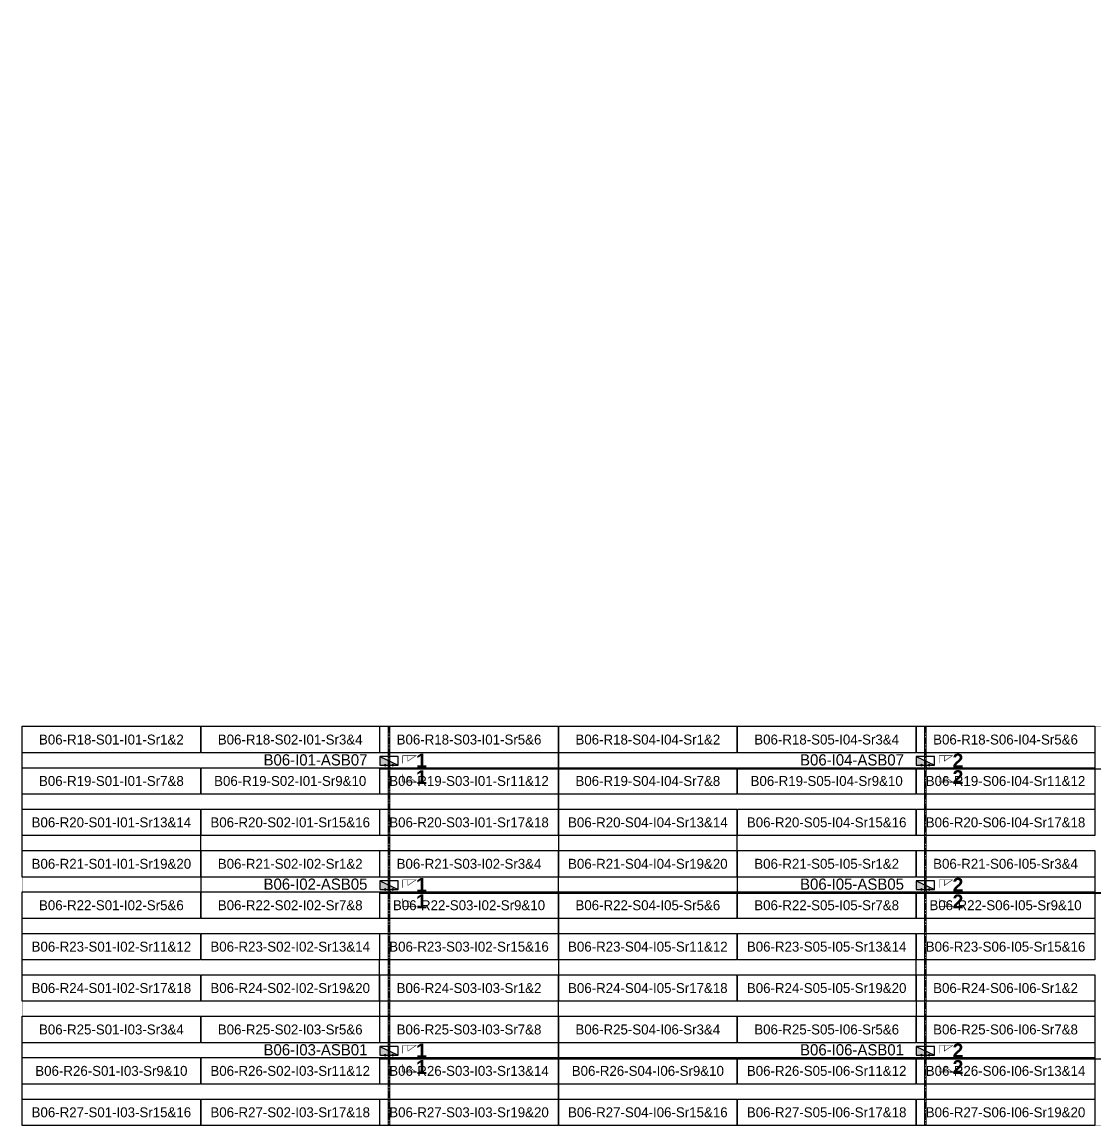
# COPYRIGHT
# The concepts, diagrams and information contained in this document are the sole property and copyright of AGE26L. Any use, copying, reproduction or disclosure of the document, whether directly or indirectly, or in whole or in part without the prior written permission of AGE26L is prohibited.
# Model space of a CAD drawing. Header units: metres. Extents: x 530797 to 531186, y 2675944 to 2676144.
# Drawn here: x 530797.1 to 530991.4, y 2675944.2 to 2676144.1 of the extents above; entities that cross this region are included whole.
import ezdxf
from ezdxf.enums import TextEntityAlignment as Align

# ---------------------------------------------------------------- set-up
doc = ezdxf.new("R2010")
doc.units = ezdxf.units.M
doc.linetypes.add('CENTER', pattern=[2, 1.25, -0.25, 0.25, -0.25])
doc.layers.add('Boundary-12.5 MW Block', color=6, linetype='Continuous', lineweight=9)
doc.layers.add('PILE', color=1, linetype='Continuous', lineweight=15)
for name, color, linetype in [('DC Trench BL-06', 40, 'Continuous'), ('E-Inverter Grouping', 2, 'Continuous'), ('Inverter Block-06', 7, 'Continuous'), ('LT Cable(AG) INV to LT Panel BL-06', 2, 'Continuous'), ('Messenger Wire Block-06 (Master Path)', 30, 'Continuous'), ('Messenger Wire Block-06 (MW Path)', 191, 'Continuous'), ('MMS Table Block-06', 8, 'Continuous'), ('Plan Line - DC BL-06', 40, 'Continuous'), ('Section Marking BL-06', 2, 'Continuous')]:
    doc.layers.add(name, color=color, linetype=linetype)
doc.styles.add('BoldTextStyle', font='arialbd.ttf')
doc.styles.get("Standard").update_dxf_attribs({"font": 'Adani Regular.ttf'})

# ---------------------------------------------------------------- blocks, each defined once
blk = doc.blocks.new('MMS Table (32.292 x 4.788)')
at = {"color": 0}
blk.add_lwpolyline([(0, -0.002), (0, 4.786), (32.292, 4.786), (32.292, -0.002)], close=True, dxfattribs=at)
at = {"color": 7}
blk.add_attdef('ID1', text='', height=1.8, dxfattribs=at).set_placement((16.146, 2.392), align=Align.MIDDLE_CENTER)
blk = doc.blocks.new('Inverter Block')
h = blk.add_hatch(color=0)
h.dxf.hatch_style = 1
h.paths.add_polyline_path([(-1.46, 2.27), (-1.46, 0.85), (1.46, 0.85)])
at = {"color": 0}
blk.add_lwpolyline([(1.46, 2.27), (-1.46, 2.27), (-1.46, 0.85), (1.46, 0.85)], close=True, dxfattribs=at)
blk.add_lwpolyline([(-1.46, 2.27), (1.46, 0.85)], dxfattribs=at)
at = {"layer": 'PILE'}
for centre in [(-0.61, 0.85), (0.61, 0.85)]:
    blk.add_circle(centre, 0.156, dxfattribs=at)
at = {"color": 7}
blk.add_attdef('ID', (-1.46, 3.01), '', height=1.8, dxfattribs=at)

msp = doc.modelspace()

# ---------------------------------------------------------------- linework, layer by layer
at = {"layer": 'Boundary-12.5 MW Block', "const_width": 0.05}
msp.add_lwpolyline([(530797.14, 2676016.58), (531056.27, 2676016.58), (531056.27, 2676136.58), (531088.66, 2676136.58), (531088.66, 2676144.08), (531185.74, 2676144.08), (531185.74, 2675944.29), (530797.14, 2675944.29)], close=True, dxfattribs=at)
at = {"layer": 'DC Trench BL-06', "color": 40, "const_width": 0.15}
for points in [[(530863.71, 2676016.58), (530863.41, 2676016.58), (530863.41, 2675944.29), (530863.71, 2675944.29)], [(530960.88, 2676016.58), (530960.58, 2676016.58), (530960.58, 2675944.29), (530960.88, 2675944.29)]]:
    msp.add_lwpolyline(points, close=True, dxfattribs=at)
at = {"layer": 'E-Inverter Grouping', "color": 3}
for points in [[(530894.21, 2676016.58), (530894.21, 2675996.79), (530829.43, 2675996.79), (530829.43, 2675989.29), (530797.14, 2675989.29), (530797.14, 2676016.58)], [(530991.39, 2676016.58), (530991.39, 2675996.79), (530926.6, 2675996.79), (530926.6, 2675989.29), (530894.31, 2675989.29), (530894.31, 2676016.58)], [(530894.21, 2675994.08), (530894.21, 2675974.29), (530861.82, 2675974.29), (530861.82, 2675966.79), (530797.14, 2675966.79), (530797.14, 2675986.58), (530829.53, 2675986.58), (530829.53, 2675994.08)], [(530991.39, 2675994.08), (530991.39, 2675974.29), (530959, 2675974.29), (530959, 2675966.79), (530894.31, 2675966.79), (530894.31, 2675986.58), (530926.7, 2675986.58), (530926.7, 2675994.08)], [(530894.21, 2675944.29), (530797.14, 2675944.29), (530797.14, 2675964.08), (530861.92, 2675964.08), (530861.92, 2675971.58), (530894.21, 2675971.58)], [(530991.39, 2675944.29), (530894.31, 2675944.29), (530894.31, 2675964.08), (530959.1, 2675964.08), (530959.1, 2675971.58), (530991.39, 2675971.58)]]:
    msp.add_lwpolyline(points, close=True, dxfattribs=at)
at = {"layer": 'LT Cable(AG) INV to LT Panel BL-06'}
for points in [[(531148.25, 2676015.5), (531143.37, 2676015.5, -0.167954), (531142.82, 2676015.69), (531141.38, 2676016.82, 0.103275), (531141.02, 2676016.89), (531135.11, 2676016.89, -0.414214), (531134.21, 2676017.79), (531134.21, 2676029.29, -0.021393), (531134.22, 2676029.36), (531134.26, 2676029.87, 0.021393), (531134.26, 2676029.95), (531134.26, 2676037.89, 0.414214), (531133.36, 2676038.79), (531120.22, 2676038.79, 0.414214), (531119.32, 2676037.89), (531119.32, 2676009.69, -0.414214), (531118.42, 2676008.79), (530864.46, 2676008.79, -0.414214), (530863.56, 2676009.69), (530863.56, 2676010.23)], [(531148.25, 2676015.52), (531143.38, 2676015.52, -0.167793), (531142.82, 2676015.71), (531141.39, 2676016.84, 0.103275), (531141.03, 2676016.92), (531135.14, 2676016.92, -0.414214), (531134.24, 2676017.82), (531134.24, 2676029.28, -0.021393), (531134.24, 2676029.36), (531134.29, 2676029.87, 0.021393), (531134.29, 2676029.94), (531134.29, 2676037.92, 0.414214), (531133.39, 2676038.82), (531120.2, 2676038.82, 0.414214), (531119.3, 2676037.92), (531119.3, 2676009.72, -0.414214), (531118.4, 2676008.82), (530961.63, 2676008.82, -0.414214), (530960.73, 2676009.72), (530960.73, 2676010.23)], [(531147.2, 2676014.22), (531143.21, 2676014.22, -0.116214), (531142.81, 2676014.31), (531141.3, 2676015.07, 0.042157), (531141.15, 2676015.08), (531135.2, 2676015.08, 0.414214), (531134.3, 2676014.18), (531134.3, 2675995.12, 0.021647), (531134.3, 2675995.04), (531134.35, 2675994.54, -0.021647), (531134.35, 2675994.46), (531134.35, 2675987.28, -0.414214), (531133.45, 2675986.38), (530864.46, 2675986.38, -0.414214), (530863.56, 2675987.28), (530863.56, 2675987.73)], [(531147.2, 2676014.24), (531143.21, 2676014.24, -0.116142), (531142.81, 2676014.34), (531141.3, 2676015.09, 0.042157), (531141.15, 2676015.1), (531135.18, 2676015.1, 0.414214), (531134.28, 2676014.2), (531134.28, 2675995.11, 0.021647), (531134.28, 2675995.04), (531134.32, 2675994.54, -0.021647), (531134.33, 2675994.46), (531134.33, 2675987.3, -0.414214), (531133.43, 2675986.4), (530961.63, 2675986.4, -0.414214), (530960.73, 2675987.3), (530960.73, 2675987.73)]]:
    msp.add_lwpolyline(points, format="xyb", dxfattribs=at)
at = {"layer": 'LT Cable(AG) INV to LT Panel BL-06', "color": 5}
for points in [[(531148.25, 2676013.44), (531144.56, 2676013.44, -0.116506), (531144.16, 2676013.53), (531141.29, 2676014.97, 0.042157), (531141.14, 2676014.98), (531135.3, 2676014.98, 0.414214), (531134.4, 2676014.08), (531134.4, 2675995.12, 0.021647), (531134.4, 2675995.04), (531134.45, 2675994.54, -0.021647), (531134.45, 2675994.47), (531134.45, 2675957.18, -0.414214), (531133.55, 2675956.28), (530864.46, 2675956.28, -0.414214), (530863.56, 2675957.18), (530863.56, 2675957.73)], [(531148.25, 2676013.46), (531144.57, 2676013.46, -0.116433), (531144.17, 2676013.56), (531141.29, 2676014.99, 0.042157), (531141.14, 2676015), (531135.28, 2676015, 0.414214), (531134.38, 2676014.1), (531134.38, 2675995.12, 0.021647), (531134.38, 2675995.04), (531134.42, 2675994.54, -0.021647), (531134.43, 2675994.47), (531134.43, 2675957.2, -0.414214), (531133.53, 2675956.3), (530961.63, 2675956.3, -0.414214), (530960.73, 2675957.2), (530960.73, 2675957.73)]]:
    msp.add_lwpolyline(points, format="xyb", dxfattribs=at)
at = {"layer": 'Messenger Wire Block-06 (Master Path)'}
for points in [[(530861.92, 2676008.88), (531119.23, 2676008.88)], [(530861.92, 2675986.38), (531134.35, 2675986.38)], [(530861.92, 2675956.38), (531134.35, 2675956.38)]]:
    msp.add_lwpolyline(points, dxfattribs=at)
at = {"layer": 'Messenger Wire Block-06 (MW Path)', "const_width": 0.1}
for points in [[(530861.92, 2676008.88), (531119.23, 2676008.88)], [(530861.92, 2675986.38), (531134.35, 2675986.38)], [(530861.92, 2675956.38), (531134.35, 2675956.38)]]:
    msp.add_lwpolyline(points, dxfattribs=at)
at = {"layer": 'Plan Line - DC BL-06', "color": 6, "linetype": 'CENTER'}
for points in [[(530863.56, 2676016.58), (530863.56, 2675944.29)], [(530960.73, 2676016.58), (530960.73, 2675944.29)]]:
    msp.add_lwpolyline(points, dxfattribs=at)
at = {"layer": 'Section Marking BL-06', "color": 94, "lineweight": 35, "true_color": 0x00a500, "const_width": 0.1}
for points in [[(530866.06, 2676009.88), (530866.06, 2676011.27), (530868.46, 2676011.27), (530866.98, 2676010.26), (530866.98, 2676011.27)], [(530963.23, 2676009.88), (530963.23, 2676011.27), (530965.63, 2676011.27), (530964.15, 2676010.26), (530964.15, 2676011.27)], [(530866.06, 2676007.88), (530866.06, 2676006.49), (530868.46, 2676006.49), (530866.98, 2676007.5), (530866.98, 2676006.49)], [(530963.23, 2676007.88), (530963.23, 2676006.49), (530965.63, 2676006.49), (530964.15, 2676007.5), (530964.15, 2676006.49)], [(530866.06, 2675987.38), (530866.06, 2675988.77), (530868.46, 2675988.77), (530866.98, 2675987.76), (530866.98, 2675988.77)], [(530963.23, 2675987.38), (530963.23, 2675988.77), (530965.63, 2675988.77), (530964.15, 2675987.76), (530964.15, 2675988.77)], [(530866.06, 2675985.38), (530866.06, 2675983.99), (530868.46, 2675983.99), (530866.98, 2675985), (530866.98, 2675983.99)], [(530963.23, 2675985.38), (530963.23, 2675983.99), (530965.63, 2675983.99), (530964.15, 2675985), (530964.15, 2675983.99)], [(530866.06, 2675957.38), (530866.06, 2675958.77), (530868.46, 2675958.77), (530866.98, 2675957.76), (530866.98, 2675958.77)], [(530963.23, 2675957.38), (530963.23, 2675958.77), (530965.63, 2675958.77), (530964.15, 2675957.76), (530964.15, 2675958.77)], [(530866.06, 2675955.38), (530866.06, 2675953.99), (530868.46, 2675953.99), (530866.98, 2675955), (530866.98, 2675953.99)], [(530963.23, 2675955.38), (530963.23, 2675953.99), (530965.63, 2675953.99), (530964.15, 2675955), (530964.15, 2675953.99)]]:
    msp.add_lwpolyline(points, dxfattribs=at)

# ---------------------------------------------------------------- block references
at = {"layer": 'Inverter Block-06'}
ref = msp.add_blockref('Inverter Block', (530863.56, 2676008.57), dxfattribs=dict(at, xscale=1.124999999976148, yscale=1.124999999976148, zscale=1.124999999976148))
ref.add_attrib('ID', 'B06-I01-ASB07', (530840.85, 2676009.49), dxfattribs={"layer": '0', "color": 7, "height": 2.025})
ref = msp.add_blockref('Inverter Block', (530960.73, 2676008.57), dxfattribs=dict(at, xscale=1.124999999976148, yscale=1.124999999976148, zscale=1.124999999976148))
ref.add_attrib('ID', 'B06-I04-ASB07', (530938.03, 2676009.49), dxfattribs={"layer": '0', "color": 7, "height": 2.025})
ref = msp.add_blockref('Inverter Block', (530863.56, 2675986.07), dxfattribs=dict(at, xscale=1.124999999976148, yscale=1.124999999976148, zscale=1.124999999976148))
ref.add_attrib('ID', 'B06-I02-ASB05', (530840.85, 2675986.99), dxfattribs={"layer": '0', "color": 7, "height": 2.025})
ref = msp.add_blockref('Inverter Block', (530960.73, 2675986.07), dxfattribs=dict(at, xscale=1.124999999976148, yscale=1.124999999976148, zscale=1.124999999976148))
ref.add_attrib('ID', 'B06-I05-ASB05', (530938.03, 2675986.99), dxfattribs={"layer": '0', "color": 7, "height": 2.025})
ref = msp.add_blockref('Inverter Block', (530863.56, 2675956.07), dxfattribs=dict(at, xscale=1.124999999976148, yscale=1.124999999976148, zscale=1.124999999976148))
ref.add_attrib('ID', 'B06-I03-ASB01', (530840.85, 2675956.99), dxfattribs={"layer": '0', "color": 7, "height": 2.025})
ref = msp.add_blockref('Inverter Block', (530960.73, 2675956.07), dxfattribs=dict(at, xscale=1.124999999976148, yscale=1.124999999976148, zscale=1.124999999976148))
ref.add_attrib('ID', 'B06-I06-ASB01', (530938.03, 2675956.99), dxfattribs={"layer": '0', "color": 7, "height": 2.025})
at = {"layer": 'MMS Table Block-06'}
for p, values in [((530797.14, 2676011.79), {'ID1': 'B06-R18-S01-I01-Sr1&2'}), ((530829.53, 2676011.79), {'ID1': 'B06-R18-S02-I01-Sr3&4'}), ((530861.92, 2676011.79), {'ID1': 'B06-R18-S03-I01-Sr5&6'}), ((530894.31, 2676011.79), {'ID1': 'B06-R18-S04-I04-Sr1&2'}), ((530926.7, 2676011.79), {'ID1': 'B06-R18-S05-I04-Sr3&4'}), ((530959.1, 2676011.79), {'ID1': 'B06-R18-S06-I04-Sr5&6'}), ((530797.14, 2676004.29), {'ID1': 'B06-R19-S01-I01-Sr7&8'}), ((530829.53, 2676004.29), {'ID1': 'B06-R19-S02-I01-Sr9&10'}), ((530861.92, 2676004.29), {'ID1': 'B06-R19-S03-I01-Sr11&12'}), ((530894.31, 2676004.29), {'ID1': 'B06-R19-S04-I04-Sr7&8'}), ((530926.7, 2676004.29), {'ID1': 'B06-R19-S05-I04-Sr9&10'}), ((530959.1, 2676004.29), {'ID1': 'B06-R19-S06-I04-Sr11&12'}), ((530797.14, 2675996.79), {'ID1': 'B06-R20-S01-I01-Sr13&14'}), ((530829.53, 2675996.79), {'ID1': 'B06-R20-S02-I01-Sr15&16'}), ((530861.92, 2675996.79), {'ID1': 'B06-R20-S03-I01-Sr17&18'}), ((530894.31, 2675996.79), {'ID1': 'B06-R20-S04-I04-Sr13&14'}), ((530926.7, 2675996.79), {'ID1': 'B06-R20-S05-I04-Sr15&16'}), ((530959.1, 2675996.79), {'ID1': 'B06-R20-S06-I04-Sr17&18'}), ((530797.14, 2675989.29), {'ID1': 'B06-R21-S01-I01-Sr19&20'}), ((530829.53, 2675989.29), {'ID1': 'B06-R21-S02-I02-Sr1&2'}), ((530861.92, 2675989.29), {'ID1': 'B06-R21-S03-I02-Sr3&4'}), ((530894.31, 2675989.29), {'ID1': 'B06-R21-S04-I04-Sr19&20'}), ((530926.7, 2675989.29), {'ID1': 'B06-R21-S05-I05-Sr1&2'}), ((530959.1, 2675989.29), {'ID1': 'B06-R21-S06-I05-Sr3&4'}), ((530797.14, 2675981.79), {'ID1': 'B06-R22-S01-I02-Sr5&6'}), ((530829.53, 2675981.79), {'ID1': 'B06-R22-S02-I02-Sr7&8'}), ((530861.92, 2675981.79), {'ID1': 'B06-R22-S03-I02-Sr9&10'}), ((530894.31, 2675981.79), {'ID1': 'B06-R22-S04-I05-Sr5&6'}), ((530926.7, 2675981.79), {'ID1': 'B06-R22-S05-I05-Sr7&8'}), ((530959.1, 2675981.79), {'ID1': 'B06-R22-S06-I05-Sr9&10'}), ((530797.14, 2675974.29), {'ID1': 'B06-R23-S01-I02-Sr11&12'}), ((530829.53, 2675974.29), {'ID1': 'B06-R23-S02-I02-Sr13&14'}), ((530861.92, 2675974.29), {'ID1': 'B06-R23-S03-I02-Sr15&16'}), ((530894.31, 2675974.29), {'ID1': 'B06-R23-S04-I05-Sr11&12'}), ((530926.7, 2675974.29), {'ID1': 'B06-R23-S05-I05-Sr13&14'}), ((530959.1, 2675974.29), {'ID1': 'B06-R23-S06-I05-Sr15&16'}), ((530797.14, 2675966.79), {'ID1': 'B06-R24-S01-I02-Sr17&18'}), ((530829.53, 2675966.79), {'ID1': 'B06-R24-S02-I02-Sr19&20'}), ((530861.92, 2675966.79), {'ID1': 'B06-R24-S03-I03-Sr1&2'}), ((530894.31, 2675966.79), {'ID1': 'B06-R24-S04-I05-Sr17&18'}), ((530926.7, 2675966.79), {'ID1': 'B06-R24-S05-I05-Sr19&20'}), ((530959.1, 2675966.79), {'ID1': 'B06-R24-S06-I06-Sr1&2'}), ((530797.14, 2675959.29), {'ID1': 'B06-R25-S01-I03-Sr3&4'}), ((530829.53, 2675959.29), {'ID1': 'B06-R25-S02-I03-Sr5&6'}), ((530861.92, 2675959.29), {'ID1': 'B06-R25-S03-I03-Sr7&8'}), ((530894.31, 2675959.29), {'ID1': 'B06-R25-S04-I06-Sr3&4'}), ((530926.7, 2675959.29), {'ID1': 'B06-R25-S05-I06-Sr5&6'}), ((530959.1, 2675959.29), {'ID1': 'B06-R25-S06-I06-Sr7&8'}), ((530797.14, 2675951.79), {'ID1': 'B06-R26-S01-I03-Sr9&10'}), ((530829.53, 2675951.79), {'ID1': 'B06-R26-S02-I03-Sr11&12'}), ((530861.92, 2675951.79), {'ID1': 'B06-R26-S03-I03-Sr13&14'}), ((530894.31, 2675951.79), {'ID1': 'B06-R26-S04-I06-Sr9&10'}), ((530926.7, 2675951.79), {'ID1': 'B06-R26-S05-I06-Sr11&12'}), ((530959.1, 2675951.79), {'ID1': 'B06-R26-S06-I06-Sr13&14'}), ((530797.14, 2675944.29), {'ID1': 'B06-R27-S01-I03-Sr15&16'}), ((530829.53, 2675944.29), {'ID1': 'B06-R27-S02-I03-Sr17&18'}), ((530861.92, 2675944.29), {'ID1': 'B06-R27-S03-I03-Sr19&20'}), ((530894.31, 2675944.29), {'ID1': 'B06-R27-S04-I06-Sr15&16'}), ((530926.7, 2675944.29), {'ID1': 'B06-R27-S05-I06-Sr17&18'}), ((530959.1, 2675944.29), {'ID1': 'B06-R27-S06-I06-Sr19&20'})]:
    msp.add_blockref('MMS Table (32.292 x 4.788)', p, dxfattribs=at).add_auto_attribs(values)

# ---------------------------------------------------------------- texts
at = {"layer": 'Section Marking BL-06', "color": 94, "true_color": 0x00a500, "style": 'BoldTextStyle'}
for s, p in [('1', (530869.46, 2676010.38)), ('2', (530966.63, 2676010.38)), ('1', (530869.46, 2676007.38)), ('2', (530966.63, 2676007.38)), ('1', (530869.46, 2675987.88)), ('2', (530966.63, 2675987.88)), ('1', (530869.46, 2675984.88)), ('2', (530966.63, 2675984.88)), ('1', (530869.46, 2675957.88)), ('2', (530966.63, 2675957.88)), ('1', (530869.46, 2675954.88)), ('2', (530966.63, 2675954.88))]:
    msp.add_text(s, height=2.5, dxfattribs=at).set_placement(p, align=Align.MIDDLE_CENTER)

doc.saveas('drawing.dxf')
